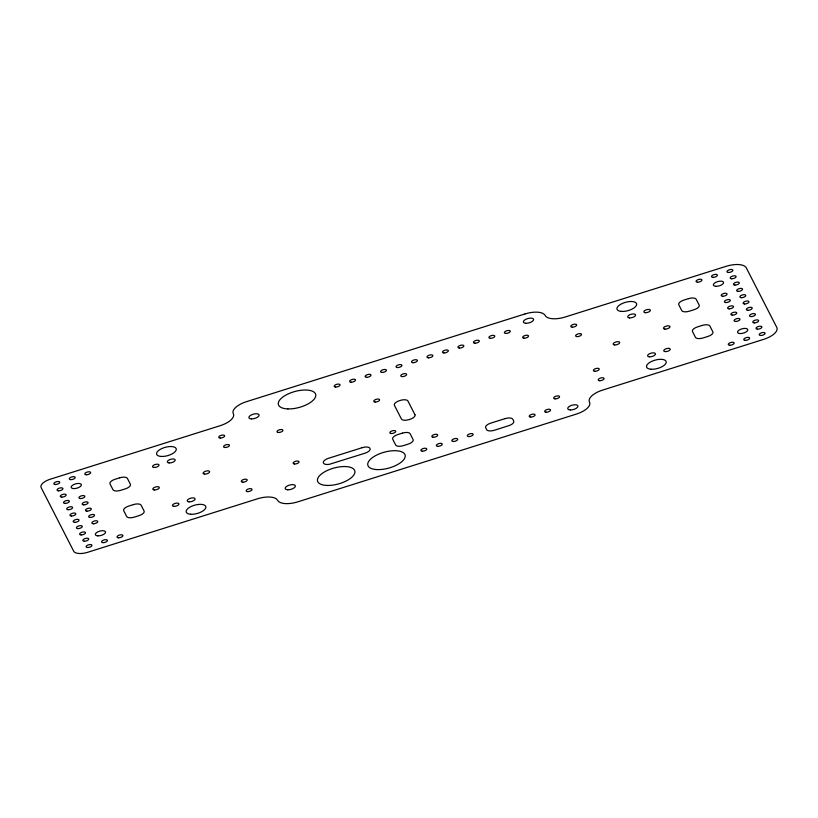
<?xml version="1.0" encoding="UTF-8"?>
<svg xmlns="http://www.w3.org/2000/svg" width="818" height="818" viewBox="0 0 818 818"><rect width="100%" height="100%" fill="white"/><g stroke="black" fill="none" stroke-linecap="round" stroke-linejoin="round"><path stroke-width="1.23" d="M525.044 313.928L246.494 401.669A17.495 7.474 -15.3 0 0 233.324 413.683A17.495 7.474 -15.3 0 1 220.154 425.697L50.317 479.195A12.209 5.215 -15.3 0 0 41.135 487.579L73.692 551.22A12.209 5.215 -15.3 0 0 87.72 552.283L257.558 498.786A17.495 7.474 -15.3 0 1 276.382 498.888L277.65 500.319A17.495 7.474 -15.3 0 0 297.752 501.853L576.301 414.113A17.495 7.474 -15.3 0 0 589.471 402.098A17.495 7.474 -15.3 0 1 602.641 390.084L763.583 339.388A17.495 7.474 -15.3 0 0 776.752 327.374L746.282 267.834A17.495 7.474 -15.3 0 0 726.18 266.3L565.248 316.995A17.495 7.474 -15.3 0 1 545.146 315.462A17.495 7.474 -15.3 0 0 525.044 313.928M119.694 477.824L115.052 479.287A6.718 2.873 -15.3 0 0 110.001 483.898L112.986 489.726A6.718 2.873 -15.3 0 0 120.696 490.319L125.338 488.857A6.718 2.873 -15.3 0 0 130.389 484.246L127.414 478.418A6.718 2.873 -15.3 0 0 119.694 477.824M688.47 298.662L683.828 300.124A6.718 2.873 -15.3 0 0 678.776 304.736L681.752 310.564A6.718 2.873 -15.3 0 0 689.472 311.157L694.114 309.695A6.718 2.873 -15.3 0 0 699.165 305.083L696.179 299.255A6.718 2.873 -15.3 0 0 688.47 298.662M133.395 504.604L128.753 506.066A6.718 2.873 -15.3 0 0 123.702 510.677L126.688 516.506A6.718 2.873 -15.3 0 0 134.397 517.099L139.04 515.637A6.718 2.873 -15.3 0 0 144.091 511.025L141.115 505.197A6.718 2.873 -15.3 0 0 133.395 504.604M702.171 325.441L697.529 326.903A6.718 2.873 -15.3 0 0 692.478 331.515L695.453 337.343A6.718 2.873 -15.3 0 0 703.173 337.936L707.815 336.474A6.718 2.873 -15.3 0 0 712.867 331.863L709.881 326.034A6.718 2.873 -15.3 0 0 702.171 325.441M402.405 433.131L397.763 434.593A6.718 2.873 -15.3 0 0 392.712 439.205L395.687 445.033A6.718 2.873 -15.3 0 0 403.407 445.626L408.049 444.164A6.718 2.873 -15.3 0 0 413.1 439.552L410.115 433.724A6.718 2.873 -15.3 0 0 402.405 433.131M362.159 447.691L328.509 458.295A6.718 2.873 -15.3 0 0 323.335 462.548A12.924 5.522 -15.3 0 0 323.846 463.54A6.718 2.873 -15.3 0 0 329.634 464.235L364.981 453.203A6.718 2.873 -15.3 0 0 370.043 448.591A12.924 5.522 -15.3 0 0 369.644 447.957A6.718 2.873 -15.3 0 0 362.159 447.691M505.043 418.632L490.728 423.141A6.718 2.873 -15.3 0 0 485.677 427.753L486.649 429.644A6.718 2.873 -15.3 0 0 487.64 430.483L488.162 430.677A6.718 2.873 -15.3 0 0 494.358 430.237L508.673 425.728A6.718 2.873 -15.3 0 0 513.724 421.117L512.763 419.225A6.718 2.873 -15.3 0 0 505.043 418.632M414.951 414.726L407.947 401.024A6.718 2.873 -15.3 0 0 401.076 400.196A12.924 5.522 -15.3 0 0 399.46 400.677A6.718 2.873 -15.3 0 0 394.399 405.288L401.413 418.99A6.718 2.873 -15.3 0 0 409.123 419.583A12.924 5.522 -15.3 0 0 409.9 419.337A6.718 2.873 -15.3 0 0 414.951 414.726M599.666 380.718A3.047 1.309 -15.3 0 0 604.093 378.56A3.047 1.309 -15.3 0 0 599.625 378.397A3.047 1.309 -15.3 0 0 599.666 380.718M740.126 333.57A5.286 2.26 -15.3 0 0 747.795 329.828A5.286 2.26 -15.3 0 0 740.045 329.552A5.286 2.26 -15.3 0 0 740.126 333.57M715.955 286.31A5.286 2.26 -15.3 0 0 723.613 282.568A5.286 2.26 -15.3 0 0 715.873 282.292A5.286 2.26 -15.3 0 0 715.955 286.31M73.743 488.602A5.286 2.26 -15.3 0 0 81.411 484.859A5.286 2.26 -15.3 0 0 73.661 484.583A5.286 2.26 -15.3 0 0 73.743 488.602M153.999 467.446A3.354 1.431 -15.3 0 0 159.04 465.186A3.354 1.431 -15.3 0 0 154.316 464.829A3.354 1.431 -15.3 0 0 153.999 467.446M173.907 506.362A3.354 1.431 -15.3 0 0 178.948 504.092A3.354 1.431 -15.3 0 0 174.224 503.735A3.354 1.431 -15.3 0 0 173.907 506.362M169.091 462.916A4.07 1.738 -15.3 0 0 175.205 460.176A4.07 1.738 -15.3 0 0 169.479 459.736A4.07 1.738 -15.3 0 0 169.091 462.916M188.999 501.833A4.07 1.738 -15.3 0 0 195.113 499.082A4.07 1.738 -15.3 0 0 189.387 498.653A4.07 1.738 -15.3 0 0 188.999 501.833M287.731 489.788A5.286 2.26 -15.3 0 0 295.4 486.056A5.286 2.26 -15.3 0 0 287.65 485.78A5.286 2.26 -15.3 0 0 287.731 489.788M570.31 409.93A5.286 2.26 -15.3 0 0 577.978 406.188A5.286 2.26 -15.3 0 0 570.228 405.912A5.286 2.26 -15.3 0 0 570.31 409.93M525.984 323.284A5.286 2.26 -15.3 0 0 533.643 319.541A5.286 2.26 -15.3 0 0 525.902 319.265A5.286 2.26 -15.3 0 0 525.984 323.284M629.471 317.905A4.07 1.738 -15.3 0 0 635.576 315.155A4.07 1.738 -15.3 0 0 629.85 314.726A4.07 1.738 -15.3 0 0 629.471 317.905M649.38 356.812A4.07 1.738 -15.3 0 0 655.484 354.071A4.07 1.738 -15.3 0 0 649.758 353.632A4.07 1.738 -15.3 0 0 649.38 356.812M645.32 312.68A3.354 1.431 -15.3 0 0 650.361 310.421A3.354 1.431 -15.3 0 0 645.637 310.063A3.354 1.431 -15.3 0 0 645.32 312.68M665.228 351.597A3.354 1.431 -15.3 0 0 670.269 349.327A3.354 1.431 -15.3 0 0 665.545 348.969A3.354 1.431 -15.3 0 0 665.228 351.597M251.463 418.898A5.286 2.26 -15.3 0 0 259.132 415.166A5.286 2.26 -15.3 0 0 251.382 414.89A5.286 2.26 -15.3 0 0 251.463 418.898M97.925 535.862A5.286 2.26 -15.3 0 0 105.583 532.119A5.286 2.26 -15.3 0 0 97.843 531.843A5.286 2.26 -15.3 0 0 97.925 535.862M278.335 432.487A3.047 1.309 -15.3 0 0 282.916 430.421A3.047 1.309 -15.3 0 0 278.621 430.094A3.047 1.309 -15.3 0 0 278.335 432.487M375.053 402.016A3.047 1.309 -15.3 0 0 379.634 399.961A3.047 1.309 -15.3 0 0 375.339 399.634A3.047 1.309 -15.3 0 0 375.053 402.016M294.449 463.99A3.047 1.309 -15.3 0 0 299.04 461.935A3.047 1.309 -15.3 0 0 294.746 461.608A3.047 1.309 -15.3 0 0 294.449 463.99M391.168 433.53A3.047 1.309 -15.3 0 0 395.759 431.464A3.047 1.309 -15.3 0 0 391.464 431.137A3.047 1.309 -15.3 0 0 391.168 433.53M433.111 437.231A3.047 1.309 -15.3 0 0 437.702 435.176A3.047 1.309 -15.3 0 0 433.407 434.849A3.047 1.309 -15.3 0 0 433.111 437.231M402.088 376.587A3.047 1.309 -15.3 0 0 406.669 374.521A3.047 1.309 -15.3 0 0 402.374 374.194A3.047 1.309 -15.3 0 0 402.088 376.587M523.949 338.192A3.047 1.309 -15.3 0 0 528.53 336.137A3.047 1.309 -15.3 0 0 524.236 335.809A3.047 1.309 -15.3 0 0 523.949 338.192M554.982 398.847A3.047 1.309 -15.3 0 0 559.563 396.791A3.047 1.309 -15.3 0 0 555.269 396.464A3.047 1.309 -15.3 0 0 554.982 398.847M154.275 489.951A3.354 1.431 -15.3 0 0 159.316 487.681A3.354 1.431 -15.3 0 0 154.592 487.324A3.354 1.431 -15.3 0 0 154.275 489.951M204.572 474.113A3.354 1.431 -15.3 0 0 209.612 471.843A3.354 1.431 -15.3 0 0 204.889 471.485A3.354 1.431 -15.3 0 0 204.572 474.113M664.952 329.092A3.354 1.431 -15.3 0 0 669.993 326.832A3.354 1.431 -15.3 0 0 665.269 326.464A3.354 1.431 -15.3 0 0 664.952 329.092M614.655 344.93A3.354 1.431 -15.3 0 0 619.696 342.67A3.354 1.431 -15.3 0 0 614.972 342.313A3.354 1.431 -15.3 0 0 614.655 344.93M190.584 514.246A10.174 4.346 -15.3 0 0 205.86 507.385A10.174 4.346 -15.3 0 0 191.555 506.291A10.174 4.346 -15.3 0 0 190.584 514.246M161.003 456.434A10.174 4.346 -15.3 0 0 176.279 449.573A10.174 4.346 -15.3 0 0 161.974 448.479A10.174 4.346 -15.3 0 0 161.003 456.434M621.383 311.413A10.174 4.346 -15.3 0 0 636.66 304.552A10.174 4.346 -15.3 0 0 622.345 303.458A10.174 4.346 -15.3 0 0 621.383 311.413M650.964 369.225A10.174 4.346 -15.3 0 0 666.241 362.364A10.174 4.346 -15.3 0 0 651.926 361.27A10.174 4.346 -15.3 0 0 650.964 369.225M68.201 509.716A3.047 1.309 -15.3 0 0 72.628 507.559A3.047 1.309 -15.3 0 0 68.16 507.395A3.047 1.309 -15.3 0 0 68.201 509.716M71.432 516.015A3.047 1.309 -15.3 0 0 75.849 513.857A3.047 1.309 -15.3 0 0 71.381 513.694A3.047 1.309 -15.3 0 0 71.432 516.015M74.653 522.313A3.047 1.309 -15.3 0 0 79.07 520.156A3.047 1.309 -15.3 0 0 74.602 520.003A3.047 1.309 -15.3 0 0 74.653 522.313M58.528 490.81A3.047 1.309 -15.3 0 0 62.955 488.653A3.047 1.309 -15.3 0 0 58.487 488.489A3.047 1.309 -15.3 0 0 58.528 490.81M61.759 497.109A3.047 1.309 -15.3 0 0 66.176 494.951A3.047 1.309 -15.3 0 0 61.708 494.798A3.047 1.309 -15.3 0 0 61.759 497.109M64.98 503.407A3.047 1.309 -15.3 0 0 69.397 501.25A3.047 1.309 -15.3 0 0 64.929 501.097A3.047 1.309 -15.3 0 0 64.98 503.407M77.874 528.612A3.047 1.309 -15.3 0 0 82.301 526.455A3.047 1.309 -15.3 0 0 77.833 526.301A3.047 1.309 -15.3 0 0 77.874 528.612M81.094 534.921A3.047 1.309 -15.3 0 0 85.522 532.763A3.047 1.309 -15.3 0 0 81.054 532.6A3.047 1.309 -15.3 0 0 81.094 534.921M84.326 541.219A3.047 1.309 -15.3 0 0 88.743 539.062A3.047 1.309 -15.3 0 0 84.274 538.898A3.047 1.309 -15.3 0 0 84.326 541.219M87.546 547.518A3.047 1.309 -15.3 0 0 91.974 545.361A3.047 1.309 -15.3 0 0 87.506 545.207A3.047 1.309 -15.3 0 0 87.546 547.518M55.307 484.501A3.047 1.309 -15.3 0 0 59.734 482.354A3.047 1.309 -15.3 0 0 55.266 482.191A3.047 1.309 -15.3 0 0 55.307 484.501M80.45 498.54A3.047 1.309 -15.3 0 0 84.878 496.383A3.047 1.309 -15.3 0 0 80.409 496.219A3.047 1.309 -15.3 0 0 80.45 498.54M83.681 504.839A3.047 1.309 -15.3 0 0 88.099 502.681A3.047 1.309 -15.3 0 0 83.63 502.518A3.047 1.309 -15.3 0 0 83.681 504.839M86.902 511.138A3.047 1.309 -15.3 0 0 91.33 508.98A3.047 1.309 -15.3 0 0 86.851 508.827A3.047 1.309 -15.3 0 0 86.902 511.138M90.123 517.436A3.047 1.309 -15.3 0 0 94.551 515.279A3.047 1.309 -15.3 0 0 90.082 515.125A3.047 1.309 -15.3 0 0 90.123 517.436M93.354 523.745A3.047 1.309 -15.3 0 0 97.771 521.587A3.047 1.309 -15.3 0 0 93.303 521.424A3.047 1.309 -15.3 0 0 93.354 523.745M735.556 321.443A3.047 1.309 -15.3 0 0 739.983 319.286A3.047 1.309 -15.3 0 0 735.515 319.132A3.047 1.309 -15.3 0 0 735.556 321.443M732.335 315.145A3.047 1.309 -15.3 0 0 736.752 312.987A3.047 1.309 -15.3 0 0 732.284 312.834A3.047 1.309 -15.3 0 0 732.335 315.145M725.883 302.548A3.047 1.309 -15.3 0 0 730.31 300.39A3.047 1.309 -15.3 0 0 725.842 300.226A3.047 1.309 -15.3 0 0 725.883 302.548M729.114 308.846A3.047 1.309 -15.3 0 0 733.531 306.689A3.047 1.309 -15.3 0 0 729.063 306.525A3.047 1.309 -15.3 0 0 729.114 308.846M760.699 335.472A3.047 1.309 -15.3 0 0 765.127 333.325A3.047 1.309 -15.3 0 0 760.658 333.161A3.047 1.309 -15.3 0 0 760.699 335.472M722.662 296.239A3.047 1.309 -15.3 0 0 727.079 294.081A3.047 1.309 -15.3 0 0 722.611 293.928A3.047 1.309 -15.3 0 0 722.662 296.239M757.478 329.173A3.047 1.309 -15.3 0 0 761.906 327.016A3.047 1.309 -15.3 0 0 757.437 326.863A3.047 1.309 -15.3 0 0 757.478 329.173M754.257 322.875A3.047 1.309 -15.3 0 0 758.675 320.717A3.047 1.309 -15.3 0 0 754.206 320.554A3.047 1.309 -15.3 0 0 754.257 322.875M751.036 316.576A3.047 1.309 -15.3 0 0 755.454 314.419A3.047 1.309 -15.3 0 0 750.985 314.255A3.047 1.309 -15.3 0 0 751.036 316.576M747.805 310.267A3.047 1.309 -15.3 0 0 752.233 308.11A3.047 1.309 -15.3 0 0 747.764 307.957A3.047 1.309 -15.3 0 0 747.805 310.267M744.585 303.969A3.047 1.309 -15.3 0 0 749.002 301.811A3.047 1.309 -15.3 0 0 744.533 301.658A3.047 1.309 -15.3 0 0 744.585 303.969M741.364 297.67A3.047 1.309 -15.3 0 0 745.781 295.513A3.047 1.309 -15.3 0 0 741.312 295.349A3.047 1.309 -15.3 0 0 741.364 297.67M738.133 291.372A3.047 1.309 -15.3 0 0 742.56 289.214A3.047 1.309 -15.3 0 0 738.092 289.051A3.047 1.309 -15.3 0 0 738.133 291.372M731.691 278.764A3.047 1.309 -15.3 0 0 736.108 276.607A3.047 1.309 -15.3 0 0 731.64 276.453A3.047 1.309 -15.3 0 0 731.691 278.764M734.912 285.063A3.047 1.309 -15.3 0 0 739.339 282.905A3.047 1.309 -15.3 0 0 734.871 282.752A3.047 1.309 -15.3 0 0 734.912 285.063M728.46 272.466A3.047 1.309 -15.3 0 0 732.887 270.308A3.047 1.309 -15.3 0 0 728.419 270.144A3.047 1.309 -15.3 0 0 728.46 272.466M745.229 340.349A3.047 1.309 -15.3 0 0 749.656 338.192A3.047 1.309 -15.3 0 0 745.178 338.038A3.047 1.309 -15.3 0 0 745.229 340.349M712.989 277.343A3.047 1.309 -15.3 0 0 717.417 275.185A3.047 1.309 -15.3 0 0 712.938 275.022A3.047 1.309 -15.3 0 0 712.989 277.343M729.758 345.227A3.047 1.309 -15.3 0 0 734.175 343.069A3.047 1.309 -15.3 0 0 729.707 342.906A3.047 1.309 -15.3 0 0 729.758 345.227M103.017 542.641A3.047 1.309 -15.3 0 0 107.444 540.483A3.047 1.309 -15.3 0 0 102.976 540.33A3.047 1.309 -15.3 0 0 103.017 542.641M697.519 282.21A3.047 1.309 -15.3 0 0 701.936 280.053A3.047 1.309 -15.3 0 0 697.468 279.899A3.047 1.309 -15.3 0 0 697.519 282.21M70.788 479.634A3.047 1.309 -15.3 0 0 75.205 477.477A3.047 1.309 -15.3 0 0 70.737 477.313A3.047 1.309 -15.3 0 0 70.788 479.634M118.498 537.774A3.047 1.309 -15.3 0 0 122.915 535.616A3.047 1.309 -15.3 0 0 118.446 535.453A3.047 1.309 -15.3 0 0 118.498 537.774M86.258 474.757A3.047 1.309 -15.3 0 0 90.675 472.599A3.047 1.309 -15.3 0 0 86.207 472.446A3.047 1.309 -15.3 0 0 86.258 474.757M247.619 491.608A3.047 1.309 -15.3 0 0 252.036 489.45A3.047 1.309 -15.3 0 0 247.568 489.297A3.047 1.309 -15.3 0 0 247.619 491.608M242.782 482.16A3.047 1.309 -15.3 0 0 247.2 480.002A3.047 1.309 -15.3 0 0 242.731 479.839A3.047 1.309 -15.3 0 0 242.782 482.16M220.216 438.049A3.047 1.309 -15.3 0 0 224.633 435.892A3.047 1.309 -15.3 0 0 220.165 435.738A3.047 1.309 -15.3 0 0 220.216 438.049M225.052 447.497A3.047 1.309 -15.3 0 0 229.469 445.34A3.047 1.309 -15.3 0 0 225.001 445.186A3.047 1.309 -15.3 0 0 225.052 447.497M577.099 336.607A3.047 1.309 -15.3 0 0 581.526 334.45A3.047 1.309 -15.3 0 0 577.058 334.286A3.047 1.309 -15.3 0 0 577.099 336.607M594.829 371.26A3.047 1.309 -15.3 0 0 599.257 369.102A3.047 1.309 -15.3 0 0 594.788 368.949A3.047 1.309 -15.3 0 0 594.829 371.26M397.528 367.558A3.047 1.309 -15.3 0 0 401.955 365.401A3.047 1.309 -15.3 0 0 397.476 365.247A3.047 1.309 -15.3 0 0 397.528 367.558M572.263 327.159A3.047 1.309 -15.3 0 0 576.69 325.002A3.047 1.309 -15.3 0 0 572.222 324.838A3.047 1.309 -15.3 0 0 572.263 327.159M382.057 372.435A3.047 1.309 -15.3 0 0 386.474 370.278A3.047 1.309 -15.3 0 0 382.006 370.125A3.047 1.309 -15.3 0 0 382.057 372.435M366.576 377.313A3.047 1.309 -15.3 0 0 371.004 375.155A3.047 1.309 -15.3 0 0 366.536 374.992A3.047 1.309 -15.3 0 0 366.576 377.313M437.824 446.331A3.047 1.309 -15.3 0 0 442.252 444.174A3.047 1.309 -15.3 0 0 437.783 444.01A3.047 1.309 -15.3 0 0 437.824 446.331M422.354 451.199A3.047 1.309 -15.3 0 0 426.771 449.041A3.047 1.309 -15.3 0 0 422.303 448.888A3.047 1.309 -15.3 0 0 422.354 451.199M443.949 352.936A3.047 1.309 -15.3 0 0 448.376 350.779A3.047 1.309 -15.3 0 0 443.908 350.625A3.047 1.309 -15.3 0 0 443.949 352.936M428.479 357.814A3.047 1.309 -15.3 0 0 432.896 355.656A3.047 1.309 -15.3 0 0 428.428 355.493A3.047 1.309 -15.3 0 0 428.479 357.814M412.998 362.691A3.047 1.309 -15.3 0 0 417.425 360.534A3.047 1.309 -15.3 0 0 412.957 360.37A3.047 1.309 -15.3 0 0 412.998 362.691M468.775 436.577A3.047 1.309 -15.3 0 0 473.203 434.419A3.047 1.309 -15.3 0 0 468.734 434.266A3.047 1.309 -15.3 0 0 468.775 436.577M453.305 441.454A3.047 1.309 -15.3 0 0 457.722 439.297A3.047 1.309 -15.3 0 0 453.254 439.133A3.047 1.309 -15.3 0 0 453.305 441.454M490.381 338.315A3.047 1.309 -15.3 0 0 494.798 336.157A3.047 1.309 -15.3 0 0 490.33 336.004A3.047 1.309 -15.3 0 0 490.381 338.315M505.851 333.437A3.047 1.309 -15.3 0 0 510.279 331.28A3.047 1.309 -15.3 0 0 505.81 331.126A3.047 1.309 -15.3 0 0 505.851 333.437M459.43 348.069A3.047 1.309 -15.3 0 0 463.847 345.912A3.047 1.309 -15.3 0 0 459.379 345.748A3.047 1.309 -15.3 0 0 459.43 348.069M474.9 343.192A3.047 1.309 -15.3 0 0 479.328 341.034A3.047 1.309 -15.3 0 0 474.859 340.871A3.047 1.309 -15.3 0 0 474.9 343.192M546.148 412.211A3.047 1.309 -15.3 0 0 550.575 410.053A3.047 1.309 -15.3 0 0 546.107 409.89A3.047 1.309 -15.3 0 0 546.148 412.211M530.678 417.078A3.047 1.309 -15.3 0 0 535.095 414.92A3.047 1.309 -15.3 0 0 530.626 414.767A3.047 1.309 -15.3 0 0 530.678 417.078M327.077 485.442A19.325 8.262 -15.3 0 0 354.951 471.71A19.325 8.262 -15.3 0 0 326.525 470.831A19.325 8.262 -15.3 0 0 327.077 485.442M287.916 408.918A19.325 8.262 -15.3 0 0 315.799 395.186A19.325 8.262 -15.3 0 0 287.374 394.307A19.325 8.262 -15.3 0 0 287.916 408.918M351.106 382.19A3.047 1.309 -15.3 0 0 355.523 380.033A3.047 1.309 -15.3 0 0 351.055 379.869A3.047 1.309 -15.3 0 0 351.106 382.19M377.364 469.604A19.325 8.262 -15.3 0 0 405.247 455.871A19.325 8.262 -15.3 0 0 376.822 454.992A19.325 8.262 -15.3 0 0 377.364 469.604M335.625 387.057A3.047 1.309 -15.3 0 0 340.053 384.9A3.047 1.309 -15.3 0 0 335.584 384.746A3.047 1.309 -15.3 0 0 335.625 387.057"/></g></svg>
